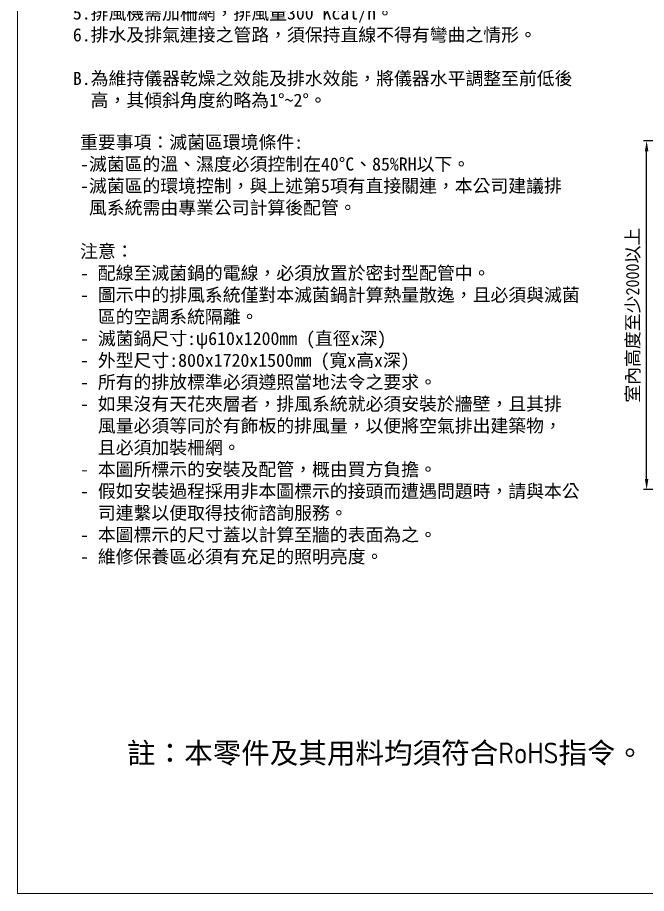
# Model space of a CAD drawing. Header units: millimetres. Extents: x -207083 to -195363, y -25146 to -16906.
# Drawn here: x -207083 to -203477, y -25146 to -20124 of the extents above; entities that cross this region are included whole.
import ezdxf

# ---------------------------------------------------------------- set-up
doc = ezdxf.new("R2010")
doc.units = ezdxf.units.MM
doc.layers.get('0').update_dxf_attribs({"lineweight": 25})
doc.layers.add('D', color=3, linetype='Continuous', lineweight=13)
doc.layers.add('F', color=7, linetype='Continuous', lineweight=15)
doc.styles.add('STU25', font='isocp2.shx')
doc.dimstyles.new('STU25', dxfattribs={"dimscale": 30, "dimtxt": 2.5, "dimasz": 2, "dimexe": 0.6, "dimexo": 1, "dimgap": 1, "dimtad": 1, "dimdsep": 46, "dimtxsty": 'STU25', "dimcen": 2, "dimazin": 2, "dimtfac": 1, "dimtmove": 0, "dimatfit": 3, "dimfxl": 0, "dimtolj": 1, "dimtzin": 0, "dimarcsym": 0})

# ---------------------------------------------------------------- blocks, each defined once
blk = doc.blocks.new('*D8')
at = {"layer": 'D', "color": 0, "lineweight": -2}
for p, q in [((-203196.6, -20830.2), (-203494.5, -20830.2)), ((-203476.5, -22770.2), (-203476.5, -20890.2)), ((-203196.6, -22830.2), (-203494.5, -22830.2))]:
    blk.add_line(p, q, dxfattribs=at)
at = {"layer": 'D', "color": 0}
for points in [[(-203466.5, -20890.2), (-203486.5, -20890.2), (-203476.5, -20830.2)], [(-203486.5, -22770.2), (-203466.5, -22770.2), (-203476.5, -22830.2)]]:
    blk.add_solid(points, dxfattribs=at)
at = {"layer": 'Defpoints', "color": 0}
for p in [(-203476.5, -20830.2), (-203166.6, -20830.2), (-203166.6, -22830.2)]:
    blk.add_point(p, dxfattribs=at)
at = {"layer": 'D', "color": 0, "insert": (-203552.3, -21830.2), "char_height": 75, "attachment_point": 5, "rotation": 90, "style": 'STU25'}
blk.add_mtext('\\A1;{\\f標楷體|b0|i0|c136|p65;室內高度至少}2000{\\f標楷體|b0|i0|c136|p65;以上}', dxfattribs=at)

msp = doc.modelspace()

# ---------------------------------------------------------------- linework, layer by layer
at = {"layer": 'F', "color": 6}
msp.add_lwpolyline([(-207082.855, -16905.721), (-207082.855, -25145.721), (-195362.855, -25145.721), (-195362.855, -16905.721)], close=True, dxfattribs=at)
msp.add_lwpolyline([(-207082.855, -16905.721), (-207082.855, -25145.721), (-195362.855, -25145.721), (-195362.855, -16905.721)], close=True, dxfattribs=at)

# ---------------------------------------------------------------- texts
at = {"insert": (-206455.02, -24280.452), "char_height": 120.00771, "attachment_point": 1, "style": 'STU25'}
msp.add_mtext('{\\f標楷體|b0|i0|c136|p65;註：本零件及其用料均須符合}RoHS{\\f標楷體|b0|i0|c136|p65;指令。}', dxfattribs=at)
at = {"layer": 'D', "color": 11, "char_height": 75, "attachment_point": 1, "style": 'STU25'}
for s, insert in [('{\\f標楷體|b0|i0|c136|p65;1.冷水管路接頭(真空泵供水)：ψ1/2"。水溫25%%DC，每\\P  一行程總耗水量約10~300公升(耗水量依乾燥行程時間而定)\\P  真空泵每分鐘耗水量約10公升、水壓0.5~10 bar、水硬度\\P   0.9%%DfH(0.09mmol/L)、pH 7~9、水含氯量\\fGulim|b0|i0|c129|p49;\\M+3A1C2\\f標楷體|b0|i0|c136|p65;0.1 mg/l，管路\\P  可放置於牆內，但須配有可隨時取得的鑰匙。\\P2.蒸氣產生器供水：水溫25%%DC，每一滅菌行程大約消耗8~10\\P  公升，水硬度0.2%%DfH(0.02mmol/L)，pH 5~7，導電率\\fGulim|b0|i0|c129|p49;\\M+3A1C2\\f標楷體|b0|i0|c136|p65;15\\f新細明體|b0|i0|c136|p16;μ\\f標楷體|b0|i0|c136|p65;S/cm。\\P注意：維修或清潔保養時，如將蒸汽產生器的水排放後，必須\\P     另外加計15公升水量。\\P3.排水管路\\f新細明體|b0|i0|c136|p16;ψ\\f標楷體|b0|i0|c136|p65;1"以上金屬管，必須抗腐蝕2"G，並且需耐100%%DC\\P  以上的溫度。 \\P4.電氣控制箱，12kW，線長4 m。（配線至滅菌鍋）\\P\\P\\P\\P注意:配線請依當地法規規定配置。\\P\\fDFKai-SB|b0|i0|c136|p65;注意:三相系統有可能會有相位交錯問題需進行相位交換，請參閱說明書\\P     或維修手冊。\\P\\f標楷體|b0|i0|c136|p65;5.排風機需加柵網，排風量300 Kcal/h。\\P6.排水及排氣連接之管路，須保持直線不得有彎曲之情形。\\P\\PB.為維持儀器乾燥之效能及排水效能，將儀器水平調整至前低後\\P  高，其傾斜角度約略為1%%D~2%%D。}', (-206765.56, -17809.688)), ('{\\f標楷體|b0|i0|c136|p65;重要事項：滅菌區環境條件:\\P-滅菌區的溫、濕度必須控制在40%%DC、85%RH以下。\\P-滅菌區的環境控制，與上述第5項有直接關連，本公司建議排\\P 風系統需由專業公司計算後配管。\\P\\P注意：\\P- 配線至滅菌鍋的電線，必須放置於密封型配管中。\\P- 圖示中的排風系統僅對本滅菌鍋計算熱量散逸，且必須與滅菌\\P  區的空調系統隔離。\\P- 滅菌鍋尺寸:\\f新細明體|b0|i0|c136|p16;ψ\\f標楷體|b0|i0|c136|p65;610x1200mm (直徑x深)\\P- 外型尺寸:800x1720x1500mm (寬x高x深)\\P- 所有的排放標準必須遵照當地法令之要求。\\P- 如果沒有天花夾層者，排風系統就必須安裝於牆壁，且其排\\P  風量必須等同於有飾板的排風量，以便將空氣排出建築物，\\P  且必須加裝柵網。\\P- 本圖所標示的安裝及配管，概由買方負擔。\\P- 假如安裝過程採用非本圖標示的接頭而遭遇問題時，請與本公\\P  司連繫以便取得技術諮詢服務。\\P- 本圖標示的尺寸蓋以計算至牆的表面為之。\\P- 維修保養區必須有充足的照明亮度。}', (-206724.396, -20801.028))]:
    msp.add_mtext(s, dxfattribs=dict(at, insert=insert))

# ---------------------------------------------------------------- dimensions: what is measured, and where the dimension line sits
at = {"layer": 'D'}
dim = msp.add_linear_dim(base=(-203476.51, -20830.22), p1=(-203166.55, -22830.22), p2=(-203166.55, -20830.22), angle=90, text='{\\f標楷體|b0|i0|c136|p65;室內高度至少}<>{\\f標楷體|b0|i0|c136|p65;以上}', dimstyle='STU25', dxfattribs=at)
dim.commit()
dim.dimension.update_dxf_attribs({"geometry": '*D8', "text_midpoint": (-203476.51, -21830.22), "dimtype": 160})

doc.saveas('drawing.dxf')
